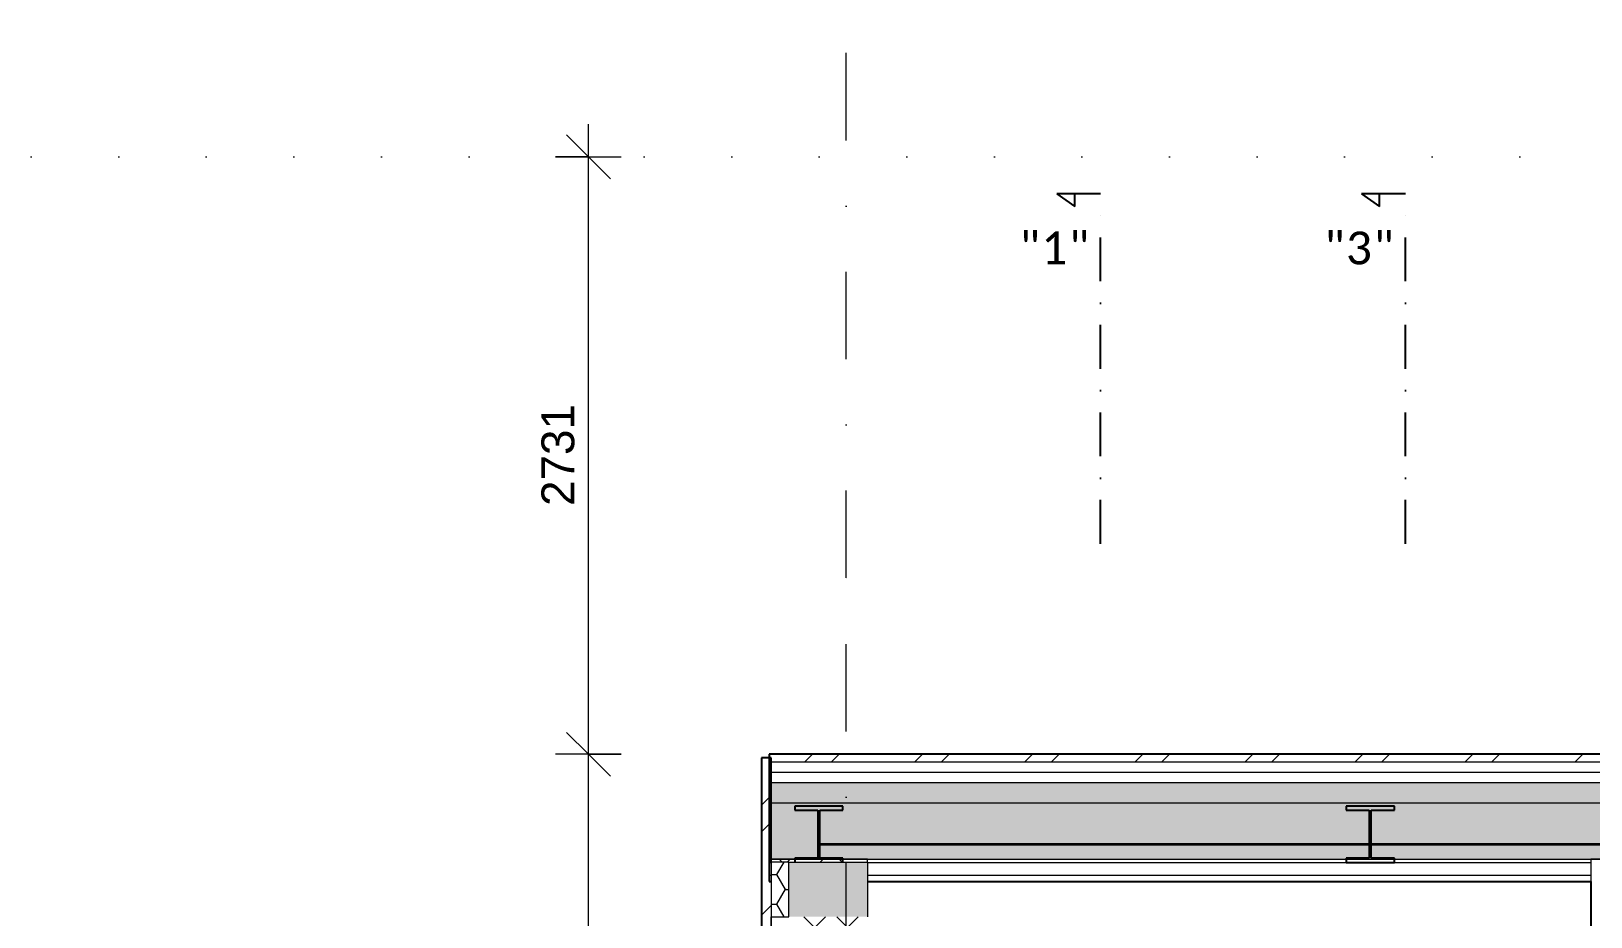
# Model space of a CAD drawing. Header units: millimetres. Extents: x -10201 to 171407, y -8645 to 72638.
# Drawn here: x -10201 to -3074, y 10400 to 14450 of the extents above; entities that cross this region are included whole.
import ezdxf

# ---------------------------------------------------------------- set-up
doc = ezdxf.new("R2010")
doc.units = ezdxf.units.MM
for name, pattern in [('HA_DashDot_10mm-S3mm', [1000, 400, -300, 0, -300]), ('HA_DashDot_4mm-S1mm', [400, 200, -100, 0, -100]), ('HA_Dot-S4mm', [400, 0, -400])]:
    doc.linetypes.add(name, pattern=pattern)
for name, color, linetype, lineweight in [('A-____-____-DIMS', 9, 'Continuous', 5), ('A-____-____-DIMS-100', 9, 'Continuous', 5), ('A-DETL-____-MBND', 9, 'Continuous', 25), ('A-DETL-____-THIN', 9, 'Continuous', 9), ('A-DETL-GENF-OTLN', 9, 'Continuous', 9), ('A-FLOR-____-OVHD', 9, 'HA_DashDot_4mm-S1mm', 25), ('A-FLOR-LEVL-OTLN', 9, 'Continuous', 9), ('A-ROOF-____-MCUT', 9, 'Continuous', 25), ('A-ROOF-____-PATT', 9, 'Continuous', 25), ('A-WALL-____-MCUT', 9, 'Continuous', 25), ('A-WALL-____-PATT', 9, 'Continuous', 25), ('G-____-____-TEXT', 9, 'Continuous', 5), ('I-WALL-____-MCUT', 9, 'Continuous', 25), ('S-BEAM-____-MCUT', 9, 'Continuous', 25), ('S-GRID-____-OTLN', 9, 'Continuous', 5)]:
    doc.layers.add(name, color=color, linetype=linetype, lineweight=lineweight)
doc.styles.add('Arial_1', font='arial.ttf', dxfattribs={"height": 150})
doc.styles.add('Calibri_1', font='calibri.ttf', dxfattribs={"height": 150})
doc.dimstyles.new('Inner_Dimensions', dxfattribs={"dimscale": 304.8, "dimtxt": 153.03891, "dimasz": 0.656168, "dimexe": 0.492126, "dimexo": 0.0625, "dimgap": 0.065617, "dimtad": 1, "dimdec": 0, "dimzin": 0, "dimdsep": 46, "dimtxsty": 'Arial_1', "dimblk1": 'OBLIQUE', "dimblk2": 'OBLIQUE', "dimsah": 1, "dimcen": 0.09, "dimdle": 0.492126, "dimazin": 0, "dimtfac": 1, "dimtdec": 4, "dimtix": 1, "dimtmove": 0, "dimatfit": 3, "dimfxl": 0.492126, "dimfxlon": 1, "dimtvp": 1, "dimtolj": 1, "dimtzin": 0, "dimlwd": 9, "dimlwe": 9, "dimarcsym": 2})
pattern_1 = [(45, (-5348.04, 1865.4), (-251.447, 251.447), []), (45, (-5348.04, 2246.4), (-251.447, 251.447), [])]
pattern_2 = [(0, (-5348.04, 1865.4), (117.187, 67.658), [78.125, -156.25]), (120, (-5348.04, 1865.4), (-117.18755, 67.65879), [78.125, -156.25]), (60, (-5348.04, 1865.4), (0.00045, 135.31679), [0, -156.25, 78.125, 0])]

# ---------------------------------------------------------------- blocks, each defined once
blk = doc.blocks.new('185-01_OBJEKT B_Central_rvt-1-ŘEZ B-B OBJEKT B')
at = {"layer": 'A-ROOF-____-PATT', "lineweight": 5}
h = blk.add_hatch(dxfattribs=at)
h.set_pattern_fill('FP_5', color=8, style=0, pattern_type=2)
h.set_pattern_definition(pattern_1)
h.paths.add_polyline_path([(-6829.3, 11108.5), (652, 11108.5), (652, 11143.6), (-6829.3, 11143.6)])
h.paths.add_polyline_path([(1539.4, 11108.5), (6219.1, 11108.5), (6219.1, 11143.6), (1539.4, 11143.6)])
h.paths.add_polyline_path([(6449.1, 11108.5), (6449.1, 11143.6), (6264.1, 11143.6), (6264.1, 11108.5)])
h.paths.add_polyline_path([(11397, 11108.5), (11510.7, 11108.5), (11510.7, 11143.6), (11325.7, 11143.6), (11325.7, 11108.5)])
h.paths.add_polyline_path([(11555.7, 11108.5), (12222, 11108.5), (12222, 11143.6), (11555.7, 11143.6)])
h.paths.add_polyline_path([(13109.4, 11108.5), (21170.7, 11108.5), (21170.7, 11143.6), (13109.4, 11143.6)])
h = blk.add_hatch(dxfattribs=at)
h.set_pattern_fill('FP_6', color=10, style=0, pattern_type=2)
h.set_pattern_definition(pattern_2)
h.paths.add_polyline_path([(-6829.3, 10921.1), (652, 10921.1), (652, 11014.8), (-6829.3, 11014.8)])
h.paths.add_polyline_path([(1552.4, 10921.1), (6449.1, 10921.1), (6449.1, 11014.8), (1539.4, 11014.8), (1539.4, 10921.1)])
h.paths.add_polyline_path([(11325.7, 10921.1), (12222, 10921.1), (12222, 11014.8), (11325.7, 11014.8)])
h.paths.add_polyline_path([(13109.4, 10921.1), (21170.7, 10921.1), (21170.7, 11014.8), (13109.4, 11014.8), (13109.4, 10935)])
h = blk.add_hatch(dxfattribs=at)
h.set_pattern_fill('FP_6', color=10, style=0, pattern_type=2)
h.set_pattern_definition(pattern_2)
h.paths.add_polyline_path([(-6819.3, 10663.4), (652, 10663.4), (652, 10921.1), (-6829.3, 10921.1), (-6829.3, 10663.4)])
h.paths.add_polyline_path([(1539.4, 10663.4), (6449.1, 10663.4), (6449.1, 10921.1), (1539.4, 10921.1), (1539.4, 10700.6)])
h.paths.add_polyline_path([(11325.7, 10663.4), (12222, 10663.4), (12222, 10921.1), (11325.7, 10921.1), (11325.7, 10700.6)])
h.paths.add_polyline_path([(13109.4, 10663.4), (21170.7, 10663.4), (21170.7, 10921.1), (13109.4, 10921.1), (13109.4, 10700.6)])
h.paths.add_polyline_path([(-932, 10730.9), (-932, 10731.4), (-635.3, 10730.9)])
at = {"layer": 'A-WALL-____-PATT', "lineweight": 5}
h = blk.add_hatch(dxfattribs=at)
h.set_pattern_fill('FP_5', color=10, style=0, pattern_type=2)
h.set_pattern_definition(pattern_1)
h.paths.add_polyline_path([(-6863.3, 560.8), (-6819.3, 560.8), (-6819.3, 1900), (-6864.3, 1900), (-6864.3, 560.8)])
h.paths.add_polyline_path([(-6819.3, 2900), (-6819.3, 5050), (-6864.3, 5050), (-6864.3, 2900)])
h.paths.add_polyline_path([(-6819.3, 6050), (-6819.3, 11126.8), (-6864.3, 11126.8), (-6864.3, 6050)])
h = blk.add_hatch(dxfattribs=at)
h.set_pattern_fill('FP_2', color=10, style=0, pattern_type=2)
h.set_pattern_definition([(45, (-5348.04, 1865.4), (-212.132, 212.132), []), (45, (-5198.04, 1865.4), (-212.132, 212.132), []), (315, (-5348.04, 1865.4), (212.132, 212.132), []), (315, (-5198.04, 1865.4), (212.132, 212.132), [])])
h.paths.add_polyline_path([(-6739.3, 6670), (-6379.3, 6670), (-6379.3, 9200), (-6819.3, 9200), (-6819.3, 9450), (-6379.3, 9450.6), (-6379.3, 10400), (-6819.3, 10400), (-6819.3, 10650), (-6379.3, 10650), (-6379.3, 10663.4), (-6819.3, 10663.4), (-6819.3, 6670)])
at = {"layer": 'A-ROOF-____-MCUT', "color": 50}
for p, q in [((-6829.3, 11143.6), (-6829.3, 10561)), ((652, 11143.6), (-6829.3, 11143.6)), ((-6829.3, 10561), (-6819.3, 10561)), ((-6379.3, 10561), (-3074.3, 10561))]:
    blk.add_line(p, q, dxfattribs=at)
at = {"layer": 'A-ROOF-____-MCUT', "color": 250, "lineweight": 9}
for p, q in [((-6829.3, 11108.5), (652, 11108.5)), ((-6829.3, 11061.6), (652, 11061.6)), ((-6829.3, 11014.8), (652, 11014.8)), ((-6829.3, 10921.1), (652, 10921.1)), ((-6829.3, 10663.4), (-6819.3, 10663.4)), ((-6829.3, 10648.8), (-6819.3, 10648.8)), ((-6819.3, 10663.4), (-6379.3, 10663.4)), ((-6379.3, 10663.4), (-3074.3, 10663.4)), ((-6379.3, 10648.8), (-3074.3, 10648.8)), ((-3074.3, 10663.4), (-2959.3, 10663.4)), ((-6829.3, 10590.2), (-6819.3, 10590.2)), ((-6379.3, 10590.2), (-3074.3, 10590.2))]:
    blk.add_line(p, q, dxfattribs=at)
at = {"layer": 'A-WALL-____-MCUT', "color": 50}
for p, q in [((-6819.3, 11126.8), (-6864.3, 11126.8)), ((-6864.3, 11126.8), (-6864.3, 6050)), ((-6819.3, 10663.4), (-6819.3, 11126.8))]:
    blk.add_line(p, q, dxfattribs=at)
at = {"layer": 'A-WALL-____-MCUT', "color": 250, "lineweight": 9}
for p, q in [((-6379.3, 10663.4), (-6819.3, 10663.4)), ((-6819.3, 10663.4), (-6819.3, 10650)), ((-6819.3, 10650), (-6819.3, 10663.4)), ((-6379.3, 10650), (-6379.3, 10663.4)), ((-2959.3, 10663.4), (-3074.3, 10663.4)), ((-3074.3, 10663.4), (-3074.3, 10648.8)), ((-3074.3, 10648.8), (-3074.3, 10590.2)), ((-3074.3, 10590.2), (-3074.3, 10561)), ((-6819.3, 10400), (-6819.3, 9450.6)), ((-6819.3, 9450.6), (-6819.3, 10400))]:
    blk.add_line(p, q, dxfattribs=at)
at = {"layer": 'I-WALL-____-MCUT', "color": 50}
blk.add_line((-3074.3, 10561), (-3074.3, 8950), dxfattribs=at)
blk = doc.blocks.new('BD Libuτ_IFC_210924_ifc-1-ŘEZ B-B OBJEKT B')
at = {"layer": 'S-BEAM-____-MCUT', "color": 50}
for p, q in [((-6491.9, 10906.4), (-6711.9, 10906.4)), ((-6711.9, 10906.4), (-6711.9, 10887.6)), ((-6491.9, 10887.6), (-6491.9, 10906.4)), ((-3971.9, 10906.5), (-4191.9, 10906.4)), ((-4191.9, 10906.4), (-4191.9, 10887.7)), ((-3971.9, 10887.7), (-3971.9, 10906.5)), ((-6711.9, 10887.6), (-6606.7, 10887.6)), ((-6606.7, 10887.6), (-6606.7, 10667.5)), ((-6597.2, 10667.5), (-6597.2, 10887.6)), ((-6597.2, 10887.6), (-6491.9, 10887.6)), ((-4191.9, 10887.7), (-4086.7, 10887.7)), ((-4086.7, 10887.7), (-4086.7, 10667.5)), ((-4077.2, 10667.5), (-4077.2, 10887.7)), ((-4077.2, 10887.7), (-3971.9, 10887.7)), ((-4081.9, 10731.6), (-6601.8, 10731.9)), ((-6601.8, 10731.9), (-6601.8, 10730.7)), ((-6601.8, 10730.7), (-4081.9, 10730.8)), ((-4081.9, 10730.8), (-4081.9, 10731.6)), ((-932, 10731.4), (-4081.9, 10731.6)), ((-4081.9, 10731.6), (-4081.9, 10730.8)), ((-4081.9, 10730.8), (-932, 10730.9)), ((-6606.7, 10667.5), (-6711.9, 10667.5)), ((-6711.9, 10667.5), (-6711.9, 10650)), ((-6491.9, 10667.5), (-6597.2, 10667.5)), ((-6491.9, 10650), (-6491.9, 10667.5)), ((-4086.7, 10667.5), (-4191.9, 10667.5)), ((-4191.9, 10667.5), (-4191.9, 10648.8)), ((-4191.9, 10648.8), (-3971.9, 10648.8)), ((-3971.9, 10667.6), (-4077.2, 10667.5)), ((-3971.9, 10648.8), (-3971.9, 10667.6))]:
    blk.add_line(p, q, dxfattribs=at)
blk = doc.blocks.new('DIMBLOCK37-ŘEZ B-B OBJEKT B')
at = {"layer": 'A-____-____-DIMS-100', "lineweight": 9}
for p, q in [((-7654.3, 11143.6), (-7754.3, 11243.6)), ((-7504.3, 11143.6), (-7804.3, 11143.6)), ((-7654.3, 6050), (-7654.3, 11143.6)), ((-7654.3, 11143.6), (-7554.3, 11043.6)), ((-7654.3, 11143.6), (-7504.3, 11143.6)), ((-7654.3, 6050), (-7754.3, 6150)), ((-7504.3, 6050), (-7804.3, 6050)), ((-7654.3, 6050), (-7554.3, 5950)), ((-7654.3, 6050), (-7504.3, 6050))]:
    blk.add_line(p, q, dxfattribs=at)
at = {"layer": 'A-____-____-DIMS-100', "color": 0, "lineweight": 9, "insert": (-7869.1, 8366.1), "char_height": 150, "width": 553.765, "attachment_point": 1, "rotation": 90, "line_spacing_factor": 0.941778, "style": 'Arial_1'}
blk.add_mtext('5094', dxfattribs=at)
blk = doc.blocks.new('_Oblique')
at = {"color": 0, "linetype": 'ByBlock', "lineweight": -2}
blk.add_line((-0.5, -0.5), (0.5, 0.5), dxfattribs=at)
blk = doc.blocks.new('DIMBLOCK38-ŘEZ B-B OBJEKT B')
at = {"layer": 'A-____-____-DIMS-100', "lineweight": 9}
for p, q in [((-7654.3, 13875), (-7754.3, 13975)), ((-7654.3, 11143.6), (-7654.3, 14025)), ((-7804.3, 13875), (-7504.3, 13875)), ((-7654.3, 13875), (-7804.3, 13875)), ((-7654.3, 13875), (-7554.3, 13775)), ((-7654.3, 11143.6), (-7754.3, 11243.6)), ((-7504.3, 11143.6), (-7804.3, 11143.6)), ((-7654.3, 11143.6), (-7554.3, 11043.6)), ((-7654.3, 11143.6), (-7504.3, 11143.6))]:
    blk.add_line(p, q, dxfattribs=at)
at = {"layer": 'A-____-____-DIMS-100', "color": 0, "lineweight": 9, "insert": (-7869.1, 12278.6), "char_height": 150, "width": 553.765, "attachment_point": 1, "rotation": 90, "line_spacing_factor": 0.941778, "style": 'Arial_1'}
blk.add_mtext('2731', dxfattribs=at)

msp = doc.modelspace()

# ---------------------------------------------------------------- hatches: boundary and pattern name
at = {"layer": 'A-DETL-GENF-OTLN', "lineweight": 5}
h = msp.add_hatch(dxfattribs=at)
h.set_pattern_fill('FP_6', color=10, style=0, pattern_type=2)
h.set_pattern_definition(pattern_2)
h.paths.add_polyline_path([(-6739.3, 10400), (-6739.3, 10650), (-6819.3, 10650), (-6819.3, 10400)])
at = {"layer": 'A-DETL-GENF-OTLN'}
msp.add_hatch(color=254, dxfattribs=at).paths.add_polyline_path([(-6739.3, 10400), (-6379.3, 10400), (-6379.3, 10650), (-6739.3, 10650)])

# ---------------------------------------------------------------- linework, layer by layer
at = {"layer": 'A-DETL-____-MBND'}
for p, q in [((-5314, 13706.1), (-5514, 13706.1)), ((-5514, 13706.1), (-5432.1, 13648.7)), ((-5432.1, 13648.7), (-5432.1, 13706.1)), ((-3921.8, 13706.1), (-4121.8, 13706.1)), ((-4121.8, 13706.1), (-4039.9, 13648.7)), ((-4039.9, 13648.7), (-4039.9, 13706.1))]:
    msp.add_line(p, q, dxfattribs=at)
at = {"layer": 'A-DETL-____-THIN'}
for p, q in [((-6739.3, 10650), (-6819.3, 10650)), ((-6819.3, 10650), (-6819.3, 10400)), ((-6739.3, 10650), (-6379.3, 10650)), ((-6739.3, 10400), (-6739.3, 10650)), ((-6379.3, 10650), (-6379.3, 10400)), ((-6819.3, 10400), (-6739.3, 10400))]:
    msp.add_line(p, q, dxfattribs=at)
at = {"layer": 'A-FLOR-____-OVHD'}
for p, q in [((-5314, 12106.1), (-5314, 13706.1)), ((-3921.8, 12106.1), (-3921.8, 13706.1))]:
    msp.add_line(p, q, dxfattribs=at)
at = {"layer": 'A-FLOR-LEVL-OTLN', "linetype": 'HA_Dot-S4mm', "lineweight": 5}
msp.add_line((-10200.7, 13875), (27520.9, 13875), dxfattribs=at)
at = {"layer": 'S-GRID-____-OTLN', "linetype": 'HA_DashDot_10mm-S3mm', "lineweight": 9}
for p, q in [((-6476.9, 11949.7), (-6476.9, 14449.7)), ((-6476.9, -3754.1), (-6476.9, 11949.7))]:
    msp.add_line(p, q, dxfattribs=at)

# ---------------------------------------------------------------- block references
at = {"lineweight": 5}
for name in ['185-01_OBJEKT B_Central_rvt-1-ŘEZ B-B OBJEKT B', 'BD Libuτ_IFC_210924_ifc-1-ŘEZ B-B OBJEKT B']:
    msp.add_blockref(name, (0, 0), dxfattribs=at)

# ---------------------------------------------------------------- texts
at = {"layer": 'G-____-____-TEXT', "color": 7, "lineweight": 9, "char_height": 150, "attachment_point": 1, "style": 'Calibri_1'}
for s, insert, width in [('"', (-5684.4, 13533.4), 120.253), ('"', (-5459.5, 13533.4), 120.253), ('"', (-4292.2, 13533.4), 120.253), ('"', (-4067.3, 13533.4), 120.253), ('1', (-5585.2, 13533.4), 152.321), ('3', (-4193, 13533.4), 152.321)]:
    msp.add_mtext(s, dxfattribs=dict(at, insert=insert, width=width))

# ---------------------------------------------------------------- dimensions: what is measured, and where the dimension line sits
at = {"layer": 'A-____-____-DIMS', "lineweight": 9}
for base, p1, p2, override, picture, middle in [((-7654.3, 13875), (-7504.3, 11143.6), (-7804.3, 13875), {"dimpost": '<>', "dimfxl": 2747.836297}, 'DIMBLOCK38-ŘEZ B-B OBJEKT B', (-7751, 12509.3)), ((-7654.3, 11143.6), (-7504.3, 6050), (-7504.3, 11143.6), {"dimpost": '<>', "dimfxl": 5093.589318}, 'DIMBLOCK37-ŘEZ B-B OBJEKT B', (-7750.9, 8596.8))]:
    dim = msp.add_linear_dim(base=base, p1=p1, p2=p2, angle=90, dimstyle='Inner_Dimensions', override=override, dxfattribs=at)
    dim.commit()
    dim.dimension.update_dxf_attribs({"geometry": picture, "text_midpoint": middle})

doc.saveas('drawing.dxf')
